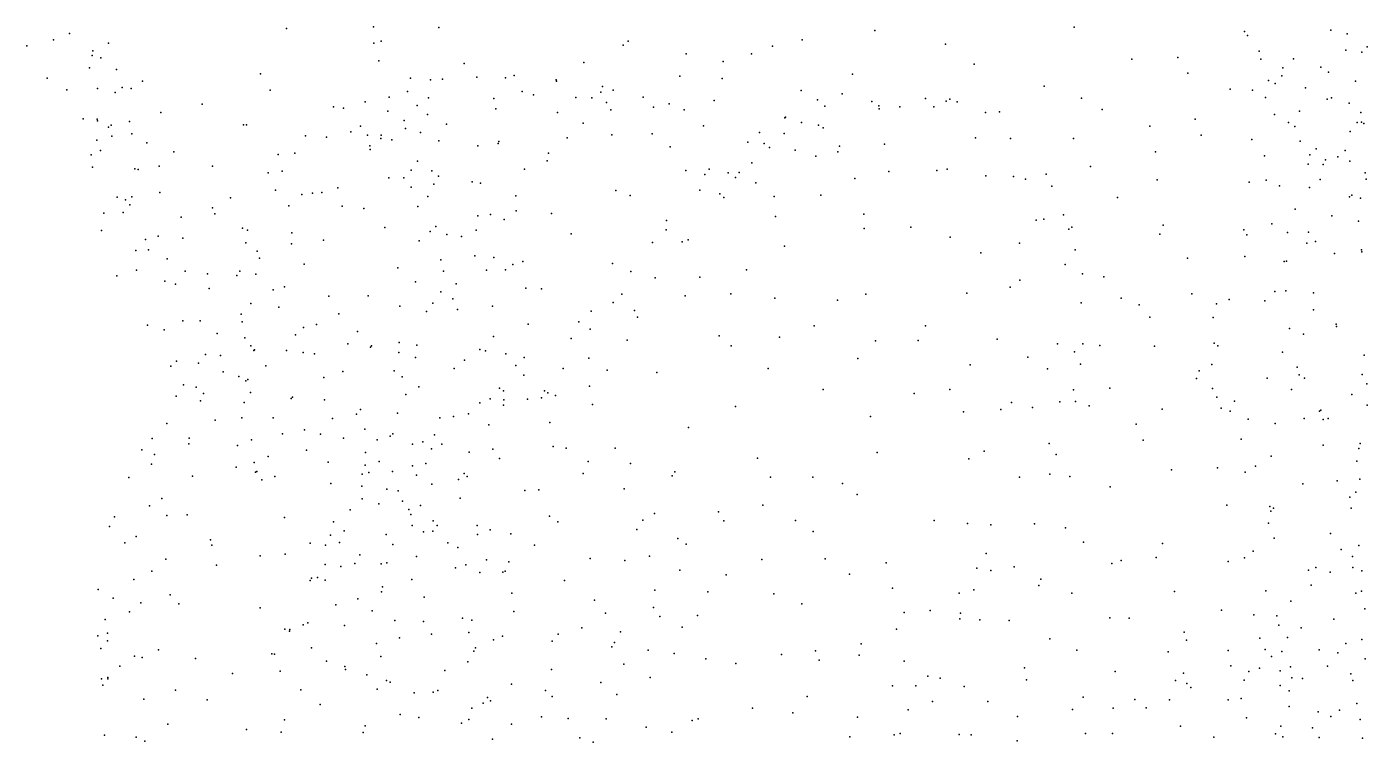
# Model space of a CAD drawing. Header units: metres. Extents: x -25 to 25, y -27.7 to 27.8.
# Drawn here: x -18.127 to -13.557, y -18.321 to -15.88 of the extents above; entities that cross this region are included whole.
import ezdxf

# ---------------------------------------------------------------- set-up
doc = ezdxf.new("R2010")
doc.units = ezdxf.units.M

msp = doc.modelspace()

# ---------------------------------------------------------------- linework, layer by layer
for p in [(-17.2407, -15.8858, -9.8073), (-16.9452, -15.88, -5.9178), (-16.7218, -15.8823, -11.3791), (-15.2356, -15.8923, -5.6312), (-14.5559, -15.881, -13.582), (-13.975, -15.8957, -3.5162), (-13.6814, -15.8919, -5.0912), (-18.1266, -15.9449, -7.2161), (-18.036, -15.9248, -7.4961), (-17.9807, -15.9032, -6.6613), (-17.8478, -15.936, -9.2551), (-16.9434, -15.9356, -10.7895), (-16.9189, -15.929, -9.9559), (-16.0939, -15.9429, -11.8143), (-16.0764, -15.9296, -5.4368), (-15.5838, -15.9465, -5.5844), (-15.483, -15.9248, -12.9906), (-14.9941, -15.9398, -13.564), (-13.9644, -15.9096, -3.7402), (-13.6255, -15.9043, -12.8214), (-17.9036, -15.9776, -8.9897), (-17.9019, -15.9626, -8.7899), (-17.8742, -15.9864, -8.5543), (-15.8788, -15.9728, -5.4883), (-15.6556, -15.9718, -12.6365), (-14.3588, -15.9905, -13.5401), (-14.2027, -15.9846, -5.3032), (-13.9248, -15.9635, -3.935), (-13.9198, -15.9904, -3.3543), (-13.8079, -15.9898, -4.2047), (-13.6302, -15.9597, -4.6776), (-13.5751, -15.9665, 1.5215), (-13.5569, -15.9486, 1.7736), (-17.9124, -16.0198, -7.6475), (-17.8207, -16.026, -7.9366), (-16.9268, -15.9967, -11.097), (-16.6352, -16.0055, -11.4828), (-16.2277, -16.002, -11.7321), (-15.7526, -15.9988, -12.4424), (-14.8965, -16.0079, -5.7108), (-14.1689, -16.0379, -13.397), (-13.8442, -16.0205, -12.7611), (-13.7148, -16.0176, -4.3747), (-13.6892, -16.0345, -12.7516), (-18.0568, -16.0553, -7.1115), (-17.7326, -16.0661, -6.644), (-17.3302, -16.0403, -6.3572), (-16.8185, -16.0554, -10.225), (-16.7505, -16.0612, -12.9805), (-16.7089, -16.0589, -12.7573), (-16.5926, -16.0517, -13.0983), (-16.4944, -16.0541, -12.76), (-16.4652, -16.0457, -12.9671), (-16.3218, -16.0605, -13.0598), (-16.3208, -16.0654, -12.7793), (-16.1643, -16.0841, -12.9839), (-15.8999, -16.0487, -12.1978), (-15.756, -16.0567, -5.551), (-15.3119, -16.042, -13.3276), (-14.6586, -16.0826, -13.6926), (-13.8938, -16.0632, -3.5365), (-13.8703, -16.0733, -3.7507), (-13.8484, -16.0474, -3.1682), (-13.5973, -16.0661, -4.9935), (-17.9905, -16.095, -7.3635), (-17.8856, -16.0911, -9.1455), (-17.8258, -16.1045, -6.7672), (-17.8015, -16.0868, -8.3324), (-17.7712, -16.0906, -8.1757), (-17.2964, -16.096, -9.7998), (-16.8914, -16.12, -12.6188), (-16.8288, -16.101, -11.2646), (-16.7571, -16.122, -12.5218), (-16.5348, -16.1247, -13.3256), (-16.438, -16.1006, -12.5269), (-16.3991, -16.1127, -11.6316), (-16.2549, -16.1216, -13.2872), (-16.2004, -16.1229, -12.5267), (-16.1696, -16.1035, -13.1461), (-16.1273, -16.0964, -12.7744), (-16.0258, -16.1203, -12.1131), (-15.4861, -16.0978, -5.6802), (-15.4312, -16.1294, -14.3332), (-15.3465, -16.1086, -14.1278), (-15.0628, -16.1252, -14.0394), (-14.9796, -16.1267, -5.8029), (-14.5304, -16.1234, -5.5706), (-14.0236, -16.0927, -13.1972), (-13.9482, -16.0967, -5.2539), (-13.9041, -16.1212, -12.9171), (-13.7671, -16.0882, -5.1934), (-13.6934, -16.1275, -4.2279), (-13.6787, -16.1226, -2.8365), (-17.6695, -16.1723, -9.5376), (-17.5288, -16.1443, -6.5955), (-17.0814, -16.1531, -12.8837), (-17.0473, -16.1581, -12.7082), (-16.9734, -16.1359, -13.0512), (-16.8958, -16.1676, -11.1274), (-16.7957, -16.1491, -10.0216), (-16.528, -16.1594, -12.3792), (-16.3178, -16.1724, -5.4693), (-16.1507, -16.138, -5.4528), (-16.1356, -16.1638, -12.3297), (-15.9899, -16.1542, -13.1042), (-15.9366, -16.1433, -12.3839), (-15.8857, -16.1639, -12.8463), (-15.7827, -16.1319, -12.5564), (-15.4063, -16.1504, -14.4897), (-15.2461, -16.1348, -14.5168), (-15.2216, -16.1503, -13.5581), (-15.2203, -16.1596, -5.8141), (-15.1502, -16.1531, -13.8534), (-15.0338, -16.1528, -14.4622), (-14.992, -16.1339, -13.699), (-14.9544, -16.1363, -14.2157), (-14.8578, -16.1722, -13.806), (-14.8104, -16.1707, -5.7622), (-14.4606, -16.1618, -13.655), (-13.7872, -16.1683, -3.9028), (-13.6178, -16.141, -4.5108), (-13.5787, -16.173, 1.4496), (-17.9348, -16.1946, -7.1636), (-17.8871, -16.1948, -7.0104), (-17.8855, -16.2006, -7.6981), (-17.8481, -16.2221, -9.2631), (-17.8395, -16.2161, -8.5441), (-17.7763, -16.2031, -8.019), (-17.3879, -16.2147, -6.4137), (-17.3776, -16.2151, -9.7446), (-16.9884, -16.2192, -9.8333), (-16.8401, -16.1994, -10.4727), (-16.7604, -16.1798, -13.3338), (-16.6954, -16.2124, -5.6584), (-16.2302, -16.2091, -11.8537), (-15.8198, -16.2182, -12.986), (-15.542, -16.1911, -14.1111), (-15.5398, -16.1886, -12.9884), (-15.4852, -16.2061, -13.1377), (-15.4279, -16.2161, -14.6487), (-14.2983, -16.2193, -5.471), (-14.143, -16.1948, -5.3869), (-13.8728, -16.1797, -12.7447), (-13.8249, -16.2069, -3.4826), (-13.8038, -16.2205, -3.2363), (-13.5908, -16.2064, -4.6828), (-13.5762, -16.2052, -5.0756), (-13.5689, -16.21, 0.8521), (-17.8877, -16.2669, -8.8424), (-17.8366, -16.2538, -7.8453), (-17.7684, -16.2456, -9.4108), (-17.1764, -16.2523, -12.9842), (-17.1052, -16.2564, -13.1504), (-17.0221, -16.2389, -12.5025), (-16.965, -16.2494, -5.8548), (-16.9196, -16.2609, -10.824), (-16.9188, -16.2503, -10.9957), (-16.8821, -16.2654, -10.6563), (-16.8353, -16.2273, -5.7588), (-16.7842, -16.2404, -12.3281), (-16.2846, -16.2588, -12.1067), (-16.1321, -16.2489, -13.4179), (-15.9942, -16.2453, -13.3212), (-15.6291, -16.2411, -14.4491), (-15.5451, -16.2444, -5.7675), (-15.4117, -16.2247, -13.8691), (-14.8924, -16.2591, -14.5393), (-14.7731, -16.2616, -14.2645), (-14.5583, -16.2612, -5.6557), (-14.1225, -16.2501, -13.3736), (-13.95, -16.2641, -5.3531), (-13.6145, -16.2378, 1.0524), (-17.8753, -16.3016, -9.0604), (-17.7171, -16.2757, -8.1771), (-17.6254, -16.3064, -6.8157), (-17.2134, -16.3116, -9.7722), (-16.9569, -16.2866, -13.3311), (-16.9564, -16.2983, -12.3663), (-16.7222, -16.2692, -11.3549), (-16.5886, -16.2858, -11.4656), (-16.5193, -16.2784, -5.579), (-16.5179, -16.271, -13.5092), (-16.3485, -16.311, -11.7433), (-15.9331, -16.2898, -5.5711), (-15.6679, -16.2734, -13.0696), (-15.6124, -16.2788, -13.9892), (-15.595, -16.2917, -14.6828), (-15.5076, -16.3006, -13.7701), (-15.3614, -16.3067, -13.5417), (-15.3559, -16.2868, -5.8923), (-15.2023, -16.2808, -14.7921), (-14.2785, -16.307, -13.5403), (-13.7856, -16.2702, -12.5949), (-13.7304, -16.2963, -3.8277), (-13.6323, -16.3027, -4.0619), (-17.9075, -16.3171, -7.3341), (-17.9023, -16.359, -7.5305), (-17.6753, -16.3559, -9.4742), (-17.4936, -16.3555, -9.6341), (-17.27, -16.3155, -6.1597), (-16.7949, -16.3384, -9.8297), (-16.3526, -16.3377, -13.5701), (-15.655, -16.3437, -13.2798), (-15.4367, -16.3217, -13.3993), (-14.5001, -16.3567, -13.6908), (-13.9069, -16.3207, -12.8618), (-13.7578, -16.3491, -3.4335), (-13.7524, -16.3172, -5.2987), (-13.707, -16.3495, 0.9957), (-13.6985, -16.3335, -3.0874), (-13.6571, -16.3235, 1.2241), (-13.6161, -16.3386, -12.5208), (-17.7584, -16.3642, -8.0231), (-17.7469, -16.3672, -6.9837), (-17.3034, -16.3783, -12.8538), (-17.2557, -16.3721, -12.6461), (-16.8921, -16.3952, -13.4571), (-16.8415, -16.3949, -10.7564), (-16.8167, -16.3689, -10.5531), (-16.7454, -16.3716, -10.1833), (-16.7236, -16.3898, -9.9649), (-16.4304, -16.3661, -11.9902), (-15.8802, -16.3699, -13.4696), (-15.8152, -16.3835, -14.4864), (-15.8001, -16.3659, -5.7112), (-15.7353, -16.3789, -14.676), (-15.7106, -16.3942, -13.4276), (-15.6977, -16.3772, -13.8554), (-15.304, -16.3976, -14.9369), (-15.1876, -16.3743, -5.9362), (-15.0237, -16.3703, -5.8752), (-14.9884, -16.3658, -14.7949), (-14.8568, -16.3891, -14.6899), (-14.7623, -16.3912, -5.7498), (-14.7215, -16.4004, -14.4987), (-14.6519, -16.3829, -14.1849), (-14.273, -16.4024, -5.5183), (-13.9017, -16.4036, -12.6955), (-13.7171, -16.4008, 0.7516), (-13.5641, -16.3786, -4.3838), (-13.5606, -16.3996, -4.2144), (-17.6736, -16.4449, -8.2698), (-17.2785, -16.4371, -13.1095), (-17.1521, -16.4475, -9.7198), (-17.1209, -16.4449, -5.9536), (-17.0667, -16.429, -12.3104), (-16.8164, -16.4267, -10.9977), (-16.7387, -16.4169, -5.7343), (-16.6084, -16.4087, -12.0482), (-16.5794, -16.4137, -5.6524), (-16.1188, -16.4392, -13.6316), (-15.8324, -16.4374, -13.9893), (-15.7643, -16.4501, -13.7139), (-15.6415, -16.4123, -13.6238), (-14.6326, -16.4242, -14.0324), (-13.9595, -16.4099, -13.0237), (-13.8561, -16.4225, -5.3807), (-13.7531, -16.4282, 1.1342), (-17.8184, -16.4614, -8.7608), (-17.7905, -16.4704, -7.9101), (-17.7754, -16.4879, -7.0925), (-17.7691, -16.4605, -9.2741), (-17.4323, -16.4637, -6.5884), (-17.2331, -16.4912, -12.4467), (-17.1888, -16.4528, -13.2651), (-17.0509, -16.4921, -13.4205), (-16.794, -16.493, -9.752), (-16.759, -16.4586, -10.3662), (-16.4597, -16.4571, -11.861), (-16.0701, -16.4557, -5.6342), (-15.7504, -16.4622, -5.831), (-15.579, -16.4595, -14.9456), (-15.4196, -16.4546, -6.014), (-14.4082, -16.4624, -13.6159), (-13.6177, -16.46, -12.4123), (-13.6089, -16.4549, -3.8386), (-13.5794, -16.4647, 1.5728), (-17.8643, -16.5156, -7.7016), (-17.7981, -16.5142, -9.0653), (-17.6008, -16.5297, -9.4421), (-17.4938, -16.4981, -9.5656), (-17.4857, -16.5179, -6.7547), (-16.9774, -16.4996, -5.8668), (-16.5894, -16.5248, -11.9197), (-16.5457, -16.5207, -13.6688), (-16.4997, -16.538, -11.4978), (-16.4583, -16.5077, -11.6581), (-16.3381, -16.5173, -5.6582), (-15.9454, -16.5411, -14.4496), (-15.574, -16.5268, -5.9932), (-15.2733, -16.5191, -15.0397), (-14.685, -16.5403, -14.6111), (-14.659, -16.537, -5.6565), (-14.5919, -16.5214, -14.3792), (-13.8028, -16.5026, 0.8424), (-13.6774, -16.5253, 1.4608), (-17.872, -16.5752, -7.5522), (-17.3915, -16.5669, -6.4748), (-17.3747, -16.574, -12.7195), (-17.223, -16.583, -9.6282), (-16.9057, -16.5654, -12.0909), (-16.7519, -16.5786, -10.745), (-16.7321, -16.5614, -10.9617), (-16.5943, -16.5741, -11.232), (-16.2709, -16.5868, -13.7257), (-15.9474, -16.5729, -13.9969), (-15.2717, -16.5681, -6.0059), (-15.113, -16.5642, -5.9324), (-14.5739, -16.5707, -13.7484), (-14.5633, -16.5635, -14.2288), (-14.2637, -16.5877, -5.495), (-14.2526, -16.5573, -13.4462), (-13.9772, -16.5734, -12.8502), (-13.8817, -16.5519, -12.3453), (-13.8284, -16.5819, 1.0538), (-13.757, -16.5804, -5.3734), (-13.5866, -16.5433, 0.3907), (-17.722, -16.6057, -8.7737), (-17.6782, -16.5947, -9.2657), (-17.5946, -16.6011, -8.3867), (-17.3801, -16.617, -12.9928), (-17.2239, -16.6204, -6.1138), (-17.1152, -16.6083, -5.9798), (-16.7889, -16.6099, -13.6083), (-16.6951, -16.5891, -10.1838), (-16.6441, -16.5961, -9.8008), (-15.993, -16.6155, -14.304), (-15.8919, -16.6134, -14.7854), (-15.8714, -16.6065, -5.8625), (-15.5431, -16.6281, -15.0951), (-14.9792, -16.5976, -5.8374), (-14.7428, -16.6184, -14.7626), (-13.9675, -16.5897, -12.6505), (-13.7628, -16.6187, -12.2306), (-13.7335, -16.6124, 0.5476), (-17.7551, -16.6438, -7.87), (-17.7121, -16.6411, -9.0468), (-17.6482, -16.6715, -8.0406), (-17.3412, -16.6455, -12.5556), (-17.3328, -16.6695, -6.3409), (-16.7156, -16.6757, -10.5452), (-16.5988, -16.6615, -5.7751), (-16.5339, -16.6672, -11.7774), (-14.874, -16.651, -14.9288), (-14.5522, -16.6412, -14.022), (-14.1692, -16.67, -13.3021), (-13.9744, -16.6641, -5.3995), (-13.6687, -16.6536, 1.5655), (-13.5761, -16.6407, -5.3319), (-13.5752, -16.648, -12.2105), (-17.7529, -16.7108, -7.2042), (-17.5869, -16.7137, -8.576), (-17.511, -16.7228, -9.3508), (-17.4006, -16.7136, -9.4781), (-17.3453, -16.724, -6.5082), (-17.1808, -16.6901, -13.351), (-16.8612, -16.7023, -9.6218), (-16.7059, -16.7143, -9.7148), (-16.5594, -16.7107, -11.1276), (-16.495, -16.7096, -13.721), (-16.47, -16.6915, -11.3379), (-16.436, -16.6804, -11.5691), (-16.1294, -16.6875, -5.8093), (-16.0675, -16.7152, -13.9698), (-15.6735, -16.709, -5.9864), (-14.5864, -16.6911, -14.5394), (-14.5273, -16.7235, -14.2133), (-13.8396, -16.6804, 0.7844), (-13.8318, -16.6803, 1.2155), (-17.82, -16.7302, -7.6118), (-17.6561, -16.7482, -7.0731), (-17.6192, -16.7578, -8.8391), (-17.4105, -16.7291, -12.8005), (-17.2484, -16.7676, -12.3677), (-16.8014, -16.7506, -11.9434), (-16.6626, -16.7571, -11.8575), (-15.9846, -16.7369, -14.8093), (-15.8317, -16.7343, -14.9899), (-14.7743, -16.768, -14.8598), (-14.7411, -16.7446, -5.6588), (-14.455, -16.7331, -5.5277), (-17.5054, -16.7732, -8.2357), (-17.2867, -16.7777, -13.1984), (-17.0973, -16.7996, -12.1668), (-16.9627, -16.7982, -12.0481), (-16.7151, -16.7839, -9.8741), (-16.6742, -16.808, -10.8203), (-16.4251, -16.7724, -5.8058), (-16.3721, -16.7736, -13.7905), (-16.0984, -16.7926, -14.2737), (-15.8822, -16.7981, -5.9146), (-15.7268, -16.7916, -15.1176), (-15.5769, -16.8058, -15.1798), (-15.3625, -16.813, -5.9555), (-15.2662, -16.7918, -15.1791), (-14.922, -16.7886, -5.7742), (-14.3955, -16.8061, -13.5009), (-14.1553, -16.7908, -13.194), (-14.0274, -16.8102, -5.3598), (-13.9063, -16.8153, -12.1032), (-13.8716, -16.783, 0.9321), (-13.8339, -16.7809, -5.3451), (-13.7397, -16.7873, 1.5115), (-17.3953, -16.8604, -12.913), (-17.3633, -16.824, -6.7572), (-17.267, -16.8363, -9.5565), (-17.0633, -16.8597, -13.4411), (-16.8544, -16.8329, -5.9225), (-16.7641, -16.8517, -10.036), (-16.7422, -16.8232, -10.3483), (-16.6579, -16.8443, -5.8622), (-16.539, -16.8338, -11.7292), (-16.203, -16.8507, -13.9044), (-16.1275, -16.8209, -14.4744), (-16.0552, -16.8483, -14.8917), (-14.5323, -16.8225, -14.0336), (-14.3347, -16.8282, -5.4374), (-14.0701, -16.8251, -12.7883), (-13.7398, -16.8459, 0.5086), (-17.7151, -16.8986, -7.6579), (-17.5949, -16.8831, -7.968), (-17.5356, -16.8837, -7.0121), (-17.3925, -16.8867, -12.7074), (-17.183, -16.9058, -13.3147), (-17.1384, -16.8959, -9.6604), (-16.4171, -16.8952, -11.2329), (-16.2449, -16.887, -5.8798), (-16.0449, -16.8714, -5.9196), (-15.4426, -16.9004, -15.2251), (-15.0626, -16.9009, -5.8292), (-14.2975, -16.8711, -13.3817), (-14.0824, -16.8721, -12.4134), (-13.663, -16.8951, -11.9395), (-13.6615, -16.9025, 1.6251), (-17.6588, -16.9137, -7.2368), (-17.4777, -16.9263, -8.0883), (-17.383, -16.9417, -8.3602), (-17.2111, -16.9306, -6.4621), (-16.999, -16.9199, -9.8349), (-16.5351, -16.9369, -11.0429), (-16.2709, -16.944, -14.8752), (-16.206, -16.9123, -14.6314), (-16.0797, -16.9491, -15.0947), (-15.7663, -16.9343, -5.9619), (-15.5609, -16.9392, -5.9368), (-15.233, -16.9517, -5.8761), (-15.0872, -16.951, -15.1543), (-14.8183, -16.9458, -14.9281), (-13.8218, -16.9093, 1.3211), (-13.7742, -16.9292, -5.3011), (-17.5175, -16.9984, -9.3366), (-17.363, -16.9686, -6.888), (-17.3529, -16.9851, -12.8279), (-17.3501, -16.9827, -9.6298), (-17.2416, -16.985, -13.1706), (-17.1842, -16.9918, -12.3053), (-17.1456, -16.9955, -9.8974), (-17.0327, -16.9613, -12.1084), (-16.9552, -16.9733, -9.9777), (-16.952, -16.9687, -13.4714), (-16.8584, -16.9917, -10.2783), (-16.857, -16.9572, -11.9541), (-16.7972, -16.9662, -13.5961), (-16.5819, -16.9807, -5.9416), (-16.5629, -16.9854, -11.793), (-16.4934, -16.9964, -13.7682), (-15.7249, -16.969, -15.2497), (-14.6124, -16.9618, -14.6167), (-14.5551, -16.9889, -14.4082), (-14.5258, -16.9617, -13.7507), (-14.468, -16.9679, -5.4567), (-14.2825, -16.9697, -5.3652), (-14.0788, -16.9601, -12.637), (-14.0666, -16.9692, -12.8615), (-13.8456, -16.9903, 0.8868), (-17.6351, -17.0376, -7.4485), (-17.616, -17.0209, -7.7321), (-17.5417, -17.0275, -7.876), (-17.4657, -17.0015, -9.4842), (-17.3115, -17.0373, -12.6368), (-16.8009, -17.0087, -10.5725), (-16.6344, -17.0172, -13.6787), (-16.4593, -17.0363, -14.9145), (-16.431, -17.008, -14.7173), (-16.2104, -17.0105, -14.1922), (-15.293, -17.0118, -15.2424), (-14.911, -17.033, -5.7554), (-14.7143, -17.0072, -14.7857), (-14.5342, -17.0317, -13.9089), (-14.0865, -17.0329, -13.1204), (-13.7954, -17.0419, -12.0417), (-13.5672, -17.0001, 0.3057), (-17.4574, -17.0569, -8.7022), (-17.4042, -17.0735, -7.0226), (-17.3802, -17.088, -8.1533), (-17.3731, -17.0838, -9.7943), (-17.1137, -17.077, -10.0798), (-17.0495, -17.0557, -6.3648), (-16.8739, -17.0541, -10.422), (-16.8471, -17.0744, -6.1505), (-16.6693, -17.0462, -10.9494), (-16.4324, -17.0685, -14.5081), (-16.298, -17.0458, -13.9606), (-16.1475, -17.0518, -15.2461), (-15.9783, -17.0599, -15.2995), (-15.5986, -17.0459, -15.3184), (-14.6463, -17.0473, -5.5793), (-14.1388, -17.0799, -13.3001), (-14.13, -17.0545, -5.2739), (-13.8974, -17.0793, -5.244), (-13.7886, -17.0672, 0.701), (-13.7712, -17.0789, 1.38), (-13.5742, -17.0666, -11.9497), (-17.5928, -17.1015, -9.0799), (-17.5489, -17.1102, -7.2978), (-17.5244, -17.1308, -9.6015), (-17.364, -17.128, -8.4706), (-16.8345, -17.1349, -13.479), (-16.7905, -17.1085, -10.7841), (-16.5148, -17.1136, -11.1573), (-16.5017, -17.1221, -6.0526), (-16.3618, -17.1222, -15.2187), (-16.3505, -17.1295, -11.4228), (-16.2084, -17.1067, -6.0176), (-15.412, -17.1176, -15.3316), (-15.1018, -17.131, -15.187), (-14.9796, -17.118, -15.088), (-14.5582, -17.1193, -14.2496), (-14.434, -17.1131, -5.3975), (-14.0842, -17.1145, -12.3349), (-13.8153, -17.1177, 1.1418), (-13.6092, -17.1352, 1.6152), (-13.5583, -17.0985, -5.3251), (-17.6176, -17.1408, -9.2984), (-17.5342, -17.1568, -7.6275), (-17.3855, -17.1615, -9.9317), (-17.2255, -17.1489, -12.9896), (-17.2203, -17.1442, -12.4935), (-17.1118, -17.1531, -10.2291), (-16.5823, -17.1628, -14.4846), (-16.5466, -17.1498, -15.063), (-16.5011, -17.1712, -14.3118), (-16.5007, -17.1529, -13.8318), (-16.4192, -17.1509, -11.2785), (-16.3723, -17.1462, -14.1357), (-16.3237, -17.1381, -11.5866), (-16.1985, -17.1687, -15.351), (-15.7109, -17.1759, -15.3989), (-14.77, -17.162, -5.6677), (-14.6979, -17.1787, -14.6603), (-14.6045, -17.1592, -14.437), (-14.5508, -17.1583, -14.0135), (-14.5047, -17.1729, -13.8199), (-14.0691, -17.1435, -12.5467), (-14.0546, -17.1808, -13.1995), (-14.0098, -17.1572, -12.7542), (-13.5575, -17.1712, 0.3975), (-17.4845, -17.2228, -7.4577), (-17.3939, -17.2139, -8.0314), (-17.2863, -17.2146, -10.1477), (-17.0842, -17.2165, -6.7425), (-17.0023, -17.2017, -10.4574), (-16.9888, -17.1859, -12.1664), (-16.8626, -17.1982, -12.0442), (-16.7187, -17.2145, -13.6001), (-16.672, -17.2098, -14.9097), (-16.6213, -17.201, -6.1693), (-15.2505, -17.2099, -15.2936), (-14.9331, -17.1934, -5.7646), (-14.8057, -17.186, -14.8763), (-14.2557, -17.1852, -13.5364), (-14.0241, -17.1915, -5.2215), (-13.963, -17.2187, -12.9214), (-13.7722, -17.2162, 0.9658), (-13.7199, -17.1917, -12.0854), (-13.7153, -17.1885, -5.2669), (-13.7065, -17.2201, 0.6931), (-13.6894, -17.2162, 1.4218), (-17.6493, -17.2339, -8.9602), (-17.2551, -17.2686, -7.0265), (-17.1794, -17.2552, -12.7269), (-17.1253, -17.2703, -12.4821), (-16.9741, -17.2535, -10.6295), (-16.8787, -17.2685, -10.8024), (-16.7362, -17.2728, -11.9844), (-16.5518, -17.2378, -14.1331), (-16.3434, -17.2298, -6.1017), (-15.8704, -17.2472, -15.4666), (-14.3444, -17.2361, -5.3258), (-13.8707, -17.2339, -12.1729), (-17.6997, -17.285, -9.4139), (-17.5742, -17.303, -8.6579), (-17.5729, -17.2838, -9.8436), (-17.4085, -17.3083, -8.4062), (-17.3606, -17.2897, -8.2553), (-17.0467, -17.2834, -12.343), (-16.9326, -17.2896, -13.2384), (-16.8882, -17.2769, -6.5861), (-16.8122, -17.3037, -10.9472), (-16.7762, -17.2959, -14.7349), (-16.7114, -17.3045, -6.4256), (-16.3318, -17.3118, -11.375), (-16.2875, -17.3181, -11.763), (-16.1208, -17.3176, -6.0796), (-14.6415, -17.3022, -14.3325), (-14.3205, -17.2907, -13.6741), (-13.9865, -17.2876, -12.5714), (-13.7066, -17.3073, 1.2394), (-13.5853, -17.3188, 0.5768), (-13.5803, -17.3022, -5.3203), (-17.7341, -17.324, -9.1574), (-17.6916, -17.3396, -9.6275), (-17.304, -17.346, -7.2071), (-17.1731, -17.3248, -10.4472), (-16.9719, -17.3323, -6.7578), (-16.9257, -17.3633, -12.2329), (-16.7468, -17.3201, -13.4656), (-16.619, -17.331, -13.7555), (-16.5381, -17.3216, -6.3174), (-16.5154, -17.3532, -15.323), (-16.2128, -17.3632, -11.5176), (-15.636, -17.3515, -15.4989), (-15.2278, -17.333, -5.8136), (-14.9146, -17.3547, -5.7635), (-14.8623, -17.328, -14.9293), (-14.617, -17.339, -14.1767), (-13.884, -17.345, -5.2179), (-13.5919, -17.3621, 1.414), (-17.7017, -17.3728, -8.8884), (-17.4132, -17.3822, -10.262), (-17.3519, -17.3666, -7.8069), (-17.3474, -17.3999, -10.4086), (-17.3427, -17.3976, -7.4597), (-17.0996, -17.3657, -10.6355), (-16.9836, -17.4064, -12.4512), (-16.9733, -17.3761, -13.0532), (-16.9611, -17.401, -10.8649), (-16.8797, -17.3977, -14.5657), (-16.8121, -17.378, -13.3056), (-16.7976, -17.4099, -6.6696), (-16.7659, -17.3703, -15.0187), (-16.635, -17.4044, -12.0082), (-16.2304, -17.4041, -6.1512), (-16.0684, -17.3705, -15.5341), (-15.9173, -17.3986, -15.5581), (-14.6387, -17.4071, -5.5981), (-14.2239, -17.3921, -5.2628), (-14.0674, -17.3849, -13.4011), (-13.9725, -17.3998, -12.4475), (-13.938, -17.3795, -13.1434), (-17.7785, -17.4182, -9.4287), (-17.5613, -17.413, -10.0373), (-17.3248, -17.4256, -7.6348), (-17.2806, -17.414, -10.556), (-17.0905, -17.4387, -10.7854), (-16.9839, -17.4476, -12.6699), (-16.7454, -17.4411, -12.1461), (-16.6547, -17.4247, -6.5375), (-16.6252, -17.4148, -11.1884), (-16.09, -17.4562, -11.6704), (-15.9261, -17.4121, -6.0031), (-15.5909, -17.4163, -5.8682), (-15.4468, -17.4163, -15.4518), (-15.3455, -17.4389, -5.822), (-14.7423, -17.4167, -14.5325), (-14.5708, -17.4145, -14.0256), (-14.4332, -17.4493, -13.8268), (-13.7767, -17.4396, -12.2391), (-13.6587, -17.429, 0.9505), (-13.5821, -17.424, -12.1845), (-17.6659, -17.49, -9.9241), (-16.9833, -17.4905, -14.3689), (-16.8993, -17.458, -14.0288), (-16.8603, -17.4639, -11.0087), (-16.8454, -17.4992, -13.8424), (-16.649, -17.4882, -15.2905), (-16.4284, -17.4628, -15.4549), (-16.3807, -17.4601, -11.9465), (-15.296, -17.4765, -15.4063), (-13.6164, -17.4855, 0.7962), (-13.5955, -17.4681, 1.2306), (-17.7085, -17.5144, -8.7289), (-17.6495, -17.5474, -10.1197), (-17.5795, -17.5454, -10.3142), (-17.0239, -17.5283, -14.2216), (-16.9266, -17.5075, -14.781), (-16.8239, -17.5269, -12.9215), (-16.8168, -17.5437, -15.0723), (-16.7843, -17.5131, -12.3193), (-15.987, -17.5407, -11.5817), (-15.7684, -17.5352, -15.6081), (-15.6174, -17.5126, -15.565), (-14.0354, -17.5118, -5.2407), (-13.8884, -17.5164, -13.023), (-13.8852, -17.5327, -12.6083), (-13.8761, -17.523, -12.7794), (-13.6119, -17.5225, -12.3237), (-17.8444, -17.5852, -9.5152), (-17.8281, -17.5519, -9.0214), (-17.2475, -17.5544, -7.7839), (-17.0807, -17.5689, -7.1585), (-16.8124, -17.5813, -6.8621), (-16.7417, -17.5653, -11.1616), (-16.7279, -17.582, -13.4222), (-16.5913, -17.5813, -11.2466), (-16.3449, -17.5504, -6.2823), (-16.316, -17.5695, -15.5542), (-16.0262, -17.5639, -15.6217), (-15.7503, -17.5655, -5.9019), (-15.5058, -17.5642, -5.843), (-15.0334, -17.5652, -15.2037), (-14.9192, -17.5746, -14.9902), (-14.8398, -17.5795, -14.7592), (-14.6911, -17.5764, -14.1214), (-14.5852, -17.5892, -5.6229), (-13.8936, -17.5732, -5.277), (-17.7535, -17.6196, -9.9008), (-17.5003, -17.6304, -10.7562), (-17.0918, -17.6144, -14.3337), (-17.0446, -17.6004, -11.0081), (-16.9016, -17.6119, -14.9621), (-16.7741, -17.6038, -13.6022), (-16.7425, -17.6016, -12.5657), (-16.5896, -17.6127, -12.2615), (-16.5472, -17.596, -6.5498), (-16.4769, -17.61, -15.4787), (-16.0468, -17.5955, -12.0026), (-15.9069, -17.6265, -11.6958), (-15.4453, -17.6019, -15.508), (-13.8746, -17.6252, -12.9036), (-13.6822, -17.6085, -12.4444), (-17.7926, -17.6406, -8.8512), (-17.4957, -17.649, -8.3617), (-17.2458, -17.6801, -8.0507), (-17.1601, -17.6423, -7.5407), (-17.1083, -17.6493, -14.1149), (-17.0603, -17.64, -14.5726), (-16.9909, -17.6813, -14.8406), (-16.8784, -17.647, -11.1083), (-16.6907, -17.6414, -15.3064), (-16.6566, -17.6572, -12.8954), (-16.3952, -17.6493, -12.1828), (-15.8786, -17.6452, -11.937), (-14.8558, -17.6768, -14.5812), (-14.5243, -17.6391, -13.8899), (-14.2548, -17.6437, -13.6565), (-13.9458, -17.669, -13.1849), (-13.6454, -17.664, 0.5119), (-13.5858, -17.6497, 1.0353), (-17.6526, -17.6968, -10.5227), (-17.4798, -17.7176, -10.9057), (-17.3309, -17.6854, -10.9939), (-17.109, -17.7144, -13.9438), (-17.0555, -17.7213, -7.4189), (-17.0086, -17.7116, -13.8031), (-16.919, -17.713, -7.1542), (-16.8989, -17.7087, -13.6697), (-16.7982, -17.6872, -15.1842), (-16.6648, -17.7258, -13.3373), (-16.6293, -17.7156, -6.7591), (-16.5594, -17.6994, -12.5552), (-16.483, -17.7059, -12.4095), (-16.2058, -17.6948, -6.1011), (-16.0879, -17.7017, -12.1683), (-16.0042, -17.686, -11.5314), (-15.6202, -17.6978, -15.5936), (-15.4046, -17.6957, -5.8314), (-15.197, -17.7092, -5.8191), (-14.888, -17.7272, -14.7905), (-14.7607, -17.7226, -14.1678), (-14.4276, -17.7113, -5.566), (-14.3952, -17.7006, -13.7636), (-14.2762, -17.6905, -5.4214), (-14.0307, -17.7046, -13.3524), (-13.9748, -17.6926, -5.349), (-13.7318, -17.7253, 0.728), (-13.607, -17.6876, -5.4534), (-13.6064, -17.725, 0.3541), (-17.7622, -17.7662, -10.2895), (-17.7005, -17.7373, -8.6212), (-17.1609, -17.7696, -14.5223), (-17.1565, -17.7617, -7.8755), (-17.1356, -17.7597, -11.1446), (-17.1096, -17.7677, -7.7188), (-16.8144, -17.766, -13.5424), (-16.5818, -17.7424, -13.0292), (-16.5039, -17.7414, -11.3006), (-16.4959, -17.7381, -6.4463), (-16.2931, -17.7693, -12.4116), (-15.9007, -17.7344, -5.918), (-15.7423, -17.7502, -5.8639), (-15.3219, -17.7476, -15.4498), (-14.8397, -17.735, -5.8139), (-14.669, -17.7652, -5.8152), (-13.7573, -17.7339, -5.4137), (-13.6831, -17.7409, 0.9203), (-13.5747, -17.7364, -12.6279), (-17.8838, -17.8006, -9.2556), (-17.6382, -17.818, -10.8088), (-16.9177, -17.8085, -7.2908), (-16.9134, -17.7914, -11.1993), (-16.4732, -17.8127, -12.8802), (-15.9858, -17.8025, -12.2672), (-15.8046, -17.8077, -12.0548), (-15.5801, -17.8153, -5.8388), (-15.1751, -17.7961, -15.3345), (-14.9476, -17.8128, -14.9529), (-14.8979, -17.8007, -14.4257), (-14.676, -17.7865, -13.9967), (-14.564, -17.8123, -13.8736), (-14.2133, -17.8067, -13.5513), (-13.9028, -17.8042, -5.4423), (-13.7476, -17.7858, -12.6554), (-13.5961, -17.8129, 0.2066), (-13.5759, -17.8056, -5.5704), (-17.8327, -17.8297, -8.9416), (-17.7381, -17.8459, -10.6124), (-17.6088, -17.8485, -8.4889), (-17.3311, -17.8631, -11.1436), (-17.0728, -17.8522, -14.8086), (-16.9978, -17.832, -14.9445), (-16.772, -17.8267, -7.0821), (-16.1908, -17.8364, -15.6357), (-15.9896, -17.8615, -11.5593), (-15.4844, -17.8485, -15.5359), (-13.8177, -17.8401, 0.5084), (-13.5645, -17.8657, -6.9032), (-17.86, -17.9021, -9.7725), (-17.7765, -17.8765, -8.7866), (-16.9493, -17.8728, -7.4979), (-16.872, -17.9054, -15.1505), (-16.7739, -17.9094, -15.2698), (-16.6408, -17.898, -6.9066), (-16.6091, -17.905, -13.2726), (-16.466, -17.8749, -6.3721), (-16.1537, -17.8804, -12.4991), (-15.968, -17.8924, -15.6517), (-15.8396, -17.8888, -11.8757), (-15.136, -17.8789, -5.851), (-15.0473, -17.8716, -15.1442), (-14.9462, -17.8997, -5.8865), (-14.9438, -17.8812, -14.7457), (-14.8777, -17.9038, -14.2661), (-14.7774, -17.9055, -14.0892), (-14.4343, -17.8968, -5.8448), (-14.3682, -17.8976, -13.6382), (-14.054, -17.8707, -13.2735), (-13.9435, -17.8871, -12.9946), (-13.865, -17.89, 0.7303), (-13.6707, -17.9019, -6.7721), (-17.8846, -17.958, -9.4981), (-17.8514, -17.9492, -10.2615), (-17.2466, -17.935, -14.2508), (-17.2315, -17.9425, -14.0911), (-17.2295, -17.9369, -14.4876), (-17.1841, -17.9209, -14.6382), (-17.1686, -17.9143, -11.2341), (-17.0437, -17.9232, -7.8336), (-16.7465, -17.9529, -11.2571), (-16.6191, -17.9465, -15.4208), (-16.3152, -17.9525, -15.6003), (-16.2339, -17.9305, -6.0666), (-16.1028, -17.9449, -5.9669), (-15.8928, -17.9286, -5.8742), (-15.1621, -17.9356, -15.2636), (-14.1813, -17.9453, -5.7007), (-13.8582, -17.9221, -12.7452), (-13.7816, -17.9314, -5.617), (-17.8746, -18.0019, -9.3214), (-17.8515, -17.9754, -10.0408), (-17.1559, -17.9989, -14.7697), (-16.9342, -17.984, -11.2808), (-16.8558, -17.9655, -13.5303), (-16.5965, -17.999, -11.2445), (-16.5355, -17.9713, -6.477), (-16.5052, -17.9596, -13.1636), (-16.3356, -17.9766, -11.3204), (-16.1326, -17.9954, -11.4542), (-16.1225, -17.9812, -15.6435), (-15.2815, -17.9854, -15.3588), (-14.6386, -17.9685, -6.0008), (-14.1724, -17.9731, -13.3709), (-13.9225, -17.966, 0.5474), (-13.8285, -17.9636, -6.8161), (-13.63, -17.9846, -7.0459), (-13.5747, -17.9704, 0.0013), (-17.7594, -18.0276, -10.7727), (-17.7331, -18.0323, -8.7861), (-17.6778, -18.006, -10.9045), (-17.551, -18.0352, -11.0601), (-17.2907, -18.0191, -8.2008), (-17.282, -18.0207, -11.2511), (-17.1054, -18.0446, -8.0337), (-16.92, -18.0292, -7.6966), (-16.6226, -18.047, -6.9977), (-16.6027, -18.0107, -6.7946), (-16.0084, -18.0076, -11.6169), (-15.9197, -18.0181, -11.8437), (-15.8119, -18.0365, -12.1232), (-15.5532, -18.0219, -15.5506), (-15.4382, -18.0092, -5.85), (-15.4255, -18.0418, -15.4588), (-15.2891, -18.0246, -5.886), (-15.1352, -18.0446, -5.9172), (-14.5465, -18.0073, -13.7392), (-14.2358, -18.0132, -5.9082), (-14.0313, -18.0086, -13.1007), (-13.9051, -18.0051, 0.3965), (-13.8837, -18.0284, -5.7401), (-13.8474, -18.0122, -6.6172), (-13.7203, -18.0059, -5.7658), (-13.6574, -18.0163, 1.1678), (-13.5635, -18.0362, -6.0638), (-17.8098, -18.062, -9.0276), (-17.4249, -18.0863, -8.3402), (-17.2627, -18.0791, -14.3827), (-17.0426, -18.0631, -13.7143), (-17.0406, -18.0735, -14.9829), (-16.9669, -18.0915, -7.8585), (-16.7015, -18.0764, -7.2609), (-16.3383, -18.0733, -6.1697), (-16.0913, -18.055, -12.7085), (-15.7088, -18.0522, -5.8395), (-15.0543, -18.096, -14.5206), (-14.725, -18.067, -13.9341), (-14.4166, -18.0804, -6.1874), (-14.1832, -18.0859, -6.1132), (-14.0223, -18.0606, -5.8298), (-13.9608, -18.0804, -6.9121), (-13.9244, -18.0683, 0.8581), (-13.8536, -18.0777, 0.2226), (-13.8187, -18.0645, -6.4712), (-13.6925, -18.0616, -6.3716), (-13.613, -18.0877, -0.2047), (-17.8715, -18.1048, -10.2427), (-17.8671, -18.1271, -10.4813), (-17.8503, -18.1001, -9.9391), (-17.8502, -18.1053, -9.6362), (-16.9327, -18.1406, -11.298), (-16.9, -18.1101, -15.1484), (-16.8883, -18.1161, -13.5614), (-16.4741, -18.1229, -6.3827), (-16.1699, -18.1176, -6.0021), (-16.0015, -18.1006, -15.649), (-15.1753, -18.1283, -15.1428), (-15.0957, -18.1291, -14.9498), (-15.0132, -18.1028, -14.3484), (-14.9309, -18.1313, -14.1952), (-14.7187, -18.1082, -6.1388), (-14.2102, -18.1109, -6.3493), (-14.1716, -18.1207, -6.5056), (-14.1586, -18.1342, -6.7493), (-13.976, -18.1092, 0.5099), (-13.8541, -18.1279, -6.2208), (-13.8143, -18.101, -7.0829), (-13.7775, -18.1035, -5.9915), (-13.6056, -18.1104, -0.3667), (-17.7275, -18.1739, -8.9289), (-17.6199, -18.1438, -8.6119), (-17.5122, -18.1761, -11.1258), (-17.1929, -18.142, -11.2902), (-16.8065, -18.1532, -7.6167), (-16.7407, -18.1508, -7.4397), (-16.7258, -18.1445, -13.4172), (-16.5558, -18.1689, -15.4524), (-16.5453, -18.1803, -6.5918), (-16.3585, -18.1445, -13.095), (-16.3354, -18.1647, -11.25), (-16.1146, -18.1587, -11.5628), (-15.4664, -18.1653, -5.8681), (-15.039, -18.182, -6.0355), (-14.8505, -18.1819, -14.0625), (-14.5247, -18.1678, -6.3816), (-14.3488, -18.1757, -13.3707), (-14.2314, -18.177, -13.2335), (-14.0309, -18.1761, -12.9207), (-13.9868, -18.1718, 0.7392), (-13.8234, -18.1456, 1.0525), (-17.1261, -18.1928, -14.8894), (-16.8536, -18.2265, -7.8234), (-16.6094, -18.2054, -7.137), (-16.5707, -18.1878, -6.7666), (-15.6523, -18.2049, -5.8512), (-15.5154, -18.2204, -15.4778), (-15.1216, -18.2109, -14.8019), (-14.7488, -18.2331, -6.2746), (-14.5617, -18.2097, -13.6295), (-14.4227, -18.2049, -6.5943), (-14.3106, -18.2041, -6.7438), (-13.8234, -18.1993, -12.7154), (-13.724, -18.2178, -0.3185), (-13.6808, -18.233, -12.7642), (-13.6508, -18.2115, 1.2302), (-13.5925, -18.1887, -0.7281), (-17.6462, -18.2598, -8.8054), (-17.3772, -18.2782, -11.2019), (-17.2481, -18.2445, -14.1528), (-16.973, -18.2652, -8.0165), (-16.7906, -18.2371, -11.2638), (-16.6446, -18.2562, -7.3326), (-16.62, -18.244, -13.3501), (-16.474, -18.2591, -11.1628), (-16.3721, -18.2345, -15.5639), (-16.2806, -18.2401, -6.1312), (-16.1517, -18.2418, -12.9082), (-16.0152, -18.2702, -5.9287), (-15.8579, -18.2467, -12.4304), (-15.8376, -18.241, -12.2696), (-15.295, -18.2352, -15.2587), (-14.1929, -18.2665, -7.0561), (-13.9685, -18.2376, 0.3131), (-13.8508, -18.266, -7.177), (-13.7432, -18.2724, -0.4907), (-13.5812, -18.2433, -7.1869), (-17.8613, -18.2971, -10.2765), (-17.7543, -18.3042, -9.5473), (-17.7237, -18.3174, -9.2333), (-17.2596, -18.2871, -14.4161), (-16.9796, -18.2881, -13.6809), (-16.5385, -18.3104, -6.9281), (-16.2413, -18.3059, -13.0365), (-16.1962, -18.3212, -11.1967), (-15.9273, -18.2873, -12.0554), (-15.3208, -18.3034, -5.9797), (-15.1696, -18.296, -14.6676), (-15.1492, -18.2913, -14.4904), (-14.9476, -18.2945, -7.5069), (-14.9076, -18.2959, -6.2107), (-14.7507, -18.3165, -6.4118), (-14.5169, -18.2915, -6.7334), (-14.425, -18.2913, -6.863), (-14.0797, -18.3045, -7.1669), (-13.8698, -18.2927, 1.006), (-13.8445, -18.3033, -0.0663), (-13.7209, -18.3046, -0.7035), (-13.5726, -18.3076, -0.9752)]:
    msp.add_point(p)

doc.saveas('drawing.dxf')
